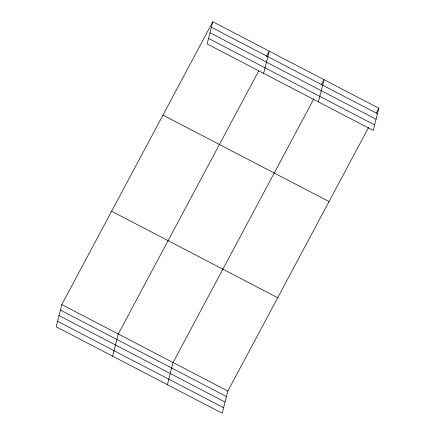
<?xml version="1.0" encoding="UTF-8"?>
<svg xmlns="http://www.w3.org/2000/svg" width="435" height="435" viewBox="0 0 435 435"><rect width="100%" height="100%" fill="white"/><g stroke="black" fill="none" stroke-linecap="round" stroke-linejoin="round"><path stroke-width="0.65" d="M212.791 21.75L207.136 43.935L373.197 130.418L378.852 108.233L212.791 21.75L61.803 304.582L56.148 326.767L222.209 413.25L227.864 391.065L368.63 127.379M112.611 356.173L118.266 333.988L258.711 70.9M167.41 384.709L173.065 362.524L313.831 98.837M263.599 73.341L269.254 51.156L266.378 56.539M318.398 101.877L324.053 79.692L321.177 85.081M376.297 113.018L378.852 108.233M211.394 27.242L377.449 113.725M209.991 32.75L376.047 119.233M208.539 38.427L374.6 124.91M162.967 115.085L329.023 201.568M111.632 211.247L277.688 297.73M61.803 304.582L227.864 391.065M60.405 310.073L226.461 396.557M59.002 315.582L225.058 402.065M57.556 321.258L223.612 407.742"/></g></svg>
